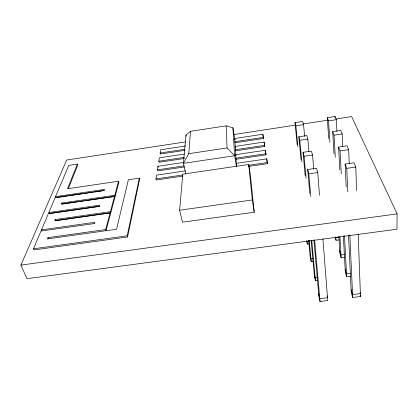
<?xml version="1.0" encoding="UTF-8"?>
<svg xmlns="http://www.w3.org/2000/svg" width="418" height="418" viewBox="0 0 418 418"><rect width="100%" height="100%" fill="white"/><g stroke="black" fill="none" stroke-linecap="round" stroke-linejoin="round"><path stroke-width="0.63" d="M336.15 118.931L351.622 116.575L397.1 213.891L396.964 229.21L26.971 278.681L20.9 265.096L66.708 160.016L185.315 141.932M185.764 173.893L183.418 163.354L188.779 153.688L190.483 131.341L226.19 125.839L232.915 127.819L234.655 138.536L235.344 147.476L235.167 146.399L264.082 142.047L264.746 146.446L235.564 150.814L235.888 155.762L235.71 154.67L265.362 150.245L266.057 154.832L236.118 159.274L236.416 163.83M190.483 131.341L185.958 135.03L183.418 163.354L234.639 155.721L232.915 127.819M179.615 210.233L182.812 174.154L248.715 164.452L250.471 176.009L254.201 212.203L182.473 222.209L179.615 210.233L252.315 199.95L248.715 164.452M182.567 176.14L156.207 180.012L155.924 178.92L156.541 175.152L185.555 170.863M184.317 166.965L157.675 170.92L157.403 169.844L157.983 166.265L183.69 162.43M184.369 158.485L159.07 162.273L158.809 161.217L159.362 157.811L184.364 154.049M185.017 150.328L160.397 154.049L160.141 153.009L160.669 149.764L185.644 145.976M94.405 223.552L40.985 231.065L33.487 248.783L33.968 249.922L127.568 236.975L139.602 179.233L139.304 178.157L128.378 179.766L116.528 229.252L47.469 238.913L47.976 237.649L105.665 229.566L110.117 212.835L54.732 220.735L55.192 219.581L110.42 211.686L114.495 196.361L61.389 204.078L61.812 203.017L114.778 195.31L118.524 181.224L67.507 188.758L77.367 164.091L68.766 165.392L55.557 196.617L55.955 197.677M127.568 236.975L127.208 235.799L139.304 178.157M55.192 219.581L55.615 220.683L110.78 212.809L114.835 197.458L114.495 196.361M84.791 200.812L115.112 196.408L118.843 182.295L118.524 181.224M94.301 223.531L94.661 222.329L41.497 229.853L41.946 230.961M68.364 188.607L77.706 165.1L77.367 164.091M41.497 229.853L48.357 213.64L99.447 206.278L99.771 205.181L48.828 212.527L49.246 213.614L99.489 206.377M48.828 212.527L55.124 197.636L104.166 190.451L104.469 189.443L55.557 196.617M297.167 144.696L295.014 122.61L302.616 121.45L303.567 124.668L304.607 136.331M328.642 138.431L327.32 117.672L335.001 116.497L336.307 119.679L336.945 131.393M233.657 134.559L295.542 125.123M303.275 123.942L327.769 120.212M295.014 122.61L295.887 125.839L303.567 124.668M327.32 117.672L328.543 120.865L336.307 119.679M234.655 138.536L262.859 134.251L263.497 138.468L235.036 142.773M234.111 139.701L235.397 139.507M160.141 153.009L184.793 149.283M234.864 141.707L263.356 137.397M300.986 159.467L298.833 136.77L306.796 135.573L307.841 139.105L308.902 151.462M333.998 153.824L332.686 131.675L340.738 130.463L342.175 133.953L342.781 146.31M188.779 153.688L227.073 147.93L234.639 155.721L236.41 166.432M158.809 161.217L184.134 157.419M235.564 150.814L235.386 149.733L264.599 145.349M298.833 136.77L299.784 140.312L307.841 139.105M332.686 131.675L334.029 135.176L342.175 133.953M157.403 169.844L184.077 165.883M236.118 159.274L235.935 158.176L265.911 153.719M305.171 175.654L303.029 152.33L311.389 151.091L312.544 154.984L313.719 169.285M339.813 169.865L338.59 147.068L347.05 145.814L348.633 149.67L349.223 163.323M248.788 166.406L267.436 163.663L266.715 158.871L236.274 163.37L236.478 166.448M303.029 152.33L304.079 156.233L312.544 154.984M338.59 147.068L340.069 150.929L348.633 149.67M155.924 178.92L182.713 174.98M248.7 165.267L267.29 162.534M57.24 197.489L67.523 195.979M68.813 195.791L81.667 193.91M82.952 193.722L87.451 193.064M88.736 192.87L93.24 192.212M94.525 192.024L101.595 190.989M102.88 190.801L104.166 190.613M77.691 201.842L62.209 204.094L61.812 203.017M78.981 201.654L83.501 201.001M309.785 193.466L307.658 169.509L316.463 168.229L317.743 172.54L319.514 195.284M346.198 186.872L345.111 164.075L354.02 162.78L355.775 167.048L356.627 190.467M307.658 169.509L308.824 173.831L317.743 172.54M345.111 164.075L346.752 168.355L355.775 167.048M33.487 248.783L127.208 235.799M20.9 265.096L397.1 213.891M307.084 241.432L308.933 241.181M335.858 237.581L338.967 237.168M306.598 240.742L307.345 244.122L309.189 243.877M335.048 236.938L336.03 240.298L339.129 239.885M312.894 258.658L310.966 258.914L310.02 254.651M344.526 254.52L340.963 254.99L339.719 250.748M308.672 240.434L310.281 257.383L311.227 261.658L313.145 261.407M338.878 236.499L339.881 253.507L341.125 257.76L344.354 257.342M317.643 277.604L315.188 277.918L314.158 273.278M350.237 273.44L346.517 273.915L345.158 269.296M311.123 240.319L314.414 276.068L315.438 280.718L317.889 280.405M343.35 235.642L345.31 272.113L346.663 276.742L350.373 276.272M313.908 239.942L318.913 296.425L320.036 301.503L327.722 300.552L322.91 238.819M348.528 235.721L351.23 292.396L352.708 297.454L360.473 296.493L358.205 234.049M47.976 237.649L48.425 238.777M105.665 229.566L106.047 230.715L110.477 213.959L110.117 212.835M110.42 211.686L110.78 212.809M360.018 292.485L360.368 293.608L352.573 294.575L351.094 289.528M360.128 295.369L360.473 296.493M114.778 195.31L115.112 196.408M157.983 166.265L158.255 167.331M327.048 295.792L327.503 297.694L319.786 298.651L318.662 293.582M185.958 135.03L186.224 136.273M263.497 138.468L262.859 134.251M264.746 146.446L264.082 142.047M266.057 154.832L265.362 150.245M267.436 163.663L266.715 158.871M252.315 199.95L254.201 212.203M295.887 125.839L297.898 146.634M307.031 240.872L307.345 244.122M299.784 140.312L301.806 161.724M309.205 240.245L311.227 261.658M304.079 156.233L306.091 178.277M311.771 240.517L315.438 280.718M308.824 173.831L310.814 196.512M314.629 239.932L320.036 301.503M235.167 146.399L235.386 149.733M235.71 154.67L235.935 158.176M328.543 120.865L329.886 142.282M335.826 237.053L336.03 240.298M334.029 135.176L335.309 157.231M339.907 236.755L341.125 257.76M335.001 116.497L335.074 117.798M340.069 150.929L341.266 173.747M344.51 235.674L346.663 276.742M346.752 168.355L347.833 191.825M349.819 234.859L352.708 297.454M226.19 125.839L227.073 147.93"/></g></svg>
